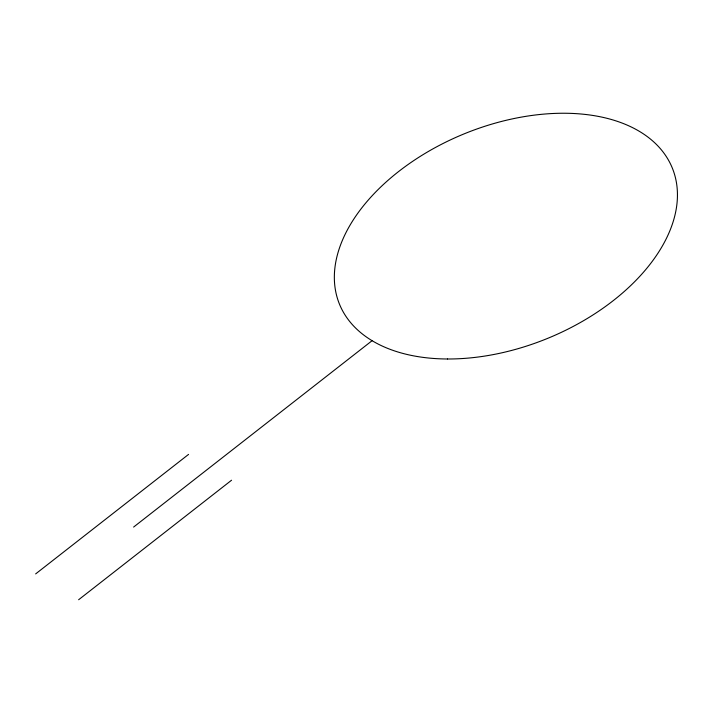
<?xml version="1.0" encoding="UTF-8"?>
<svg xmlns="http://www.w3.org/2000/svg" width="713" height="713" viewBox="0 0 713 713"><rect width="100%" height="100%" fill="white"/><g stroke="black" fill="none" stroke-linecap="round" stroke-linejoin="round"><path stroke-width="1.07" d="M35.65 573.903L188.571 454.395M133.607 527.067L372.088 340.689M78.635 599.74L231.556 480.223M447.514 358.987A179.801 110.453 -22.3 0 0 674.783 175.246A179.801 110.453 -22.3 0 0 395.385 174.106A179.801 110.453 -22.3 0 0 447.514 358.987"/></g></svg>
